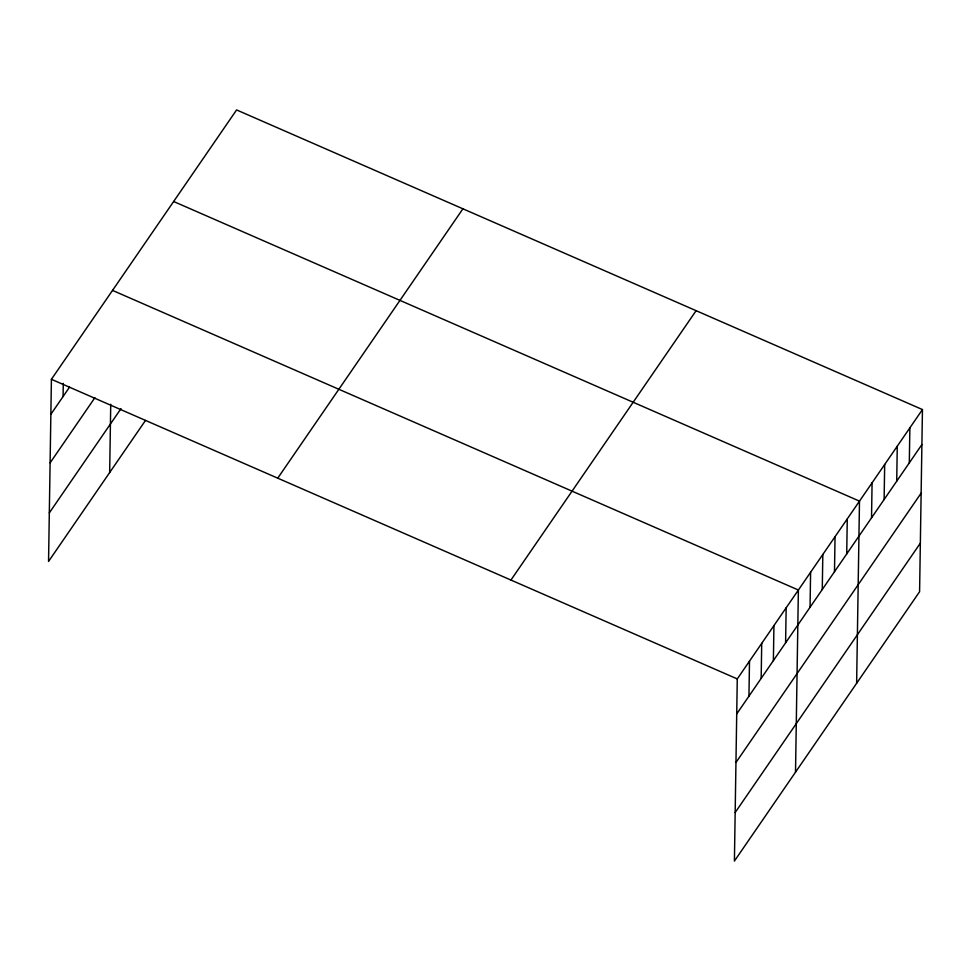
<?xml version="1.0" encoding="UTF-8"?>
<svg xmlns="http://www.w3.org/2000/svg" width="971" height="971" viewBox="0 0 971 971"><rect width="100%" height="100%" fill="white"/><g stroke="black" fill="none" stroke-linecap="round" stroke-linejoin="round"><path stroke-width="1.46" d="M922.45 409.556L737.268 678.923L734.404 861.071L919.586 591.703L922.45 409.556L236.596 109.929L51.414 379.297L48.55 561.444L145.516 420.407M63.079 396.532L63.285 383.399M109.662 472.549L110.73 404.288M748.944 696.158L749.491 661.142M761.167 678.377L761.713 643.372M773.377 660.608L773.936 625.591M785.6 642.826L786.158 607.81M795.516 772.188L798.38 590.028L112.527 290.402M810.045 607.263L810.603 572.259M822.267 589.494L822.825 554.477M834.49 571.713L835.048 536.696M846.712 553.931L847.27 518.915M856.628 683.293L859.493 501.133L173.627 201.507M871.533 517.834L872.079 482.818M884.12 499.519L884.678 464.502M896.719 481.203L897.265 446.187M909.305 462.888L909.863 427.871M50.856 414.314L69.596 387.053M50.104 462.864L94.915 397.673M49.315 512.894L121.011 408.597M277.742 478.169L462.924 208.801M510.94 580.051L696.122 310.671M736.722 713.94L921.904 444.56M735.957 762.49L921.139 493.122M735.168 812.521L920.35 543.153M51.414 379.297L737.268 678.923"/></g></svg>
